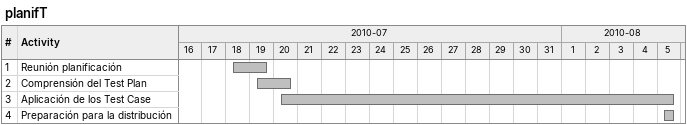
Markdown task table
planifT

| ID | Task | Start | Finish |
|---|---|---|---|
| 1 | Reunión planificación | 2010-07-18 | 2010-07-19 |
| 2 | Comprensión del Test Plan | 2010-07-19 | 2010-07-20 |
| 3 | Aplicación de los Test Case | 2010-07-20 | 2010-08-05 |
| 4 | Preparación para la distribución | 2010-08-05 | 2010-08-05 |
